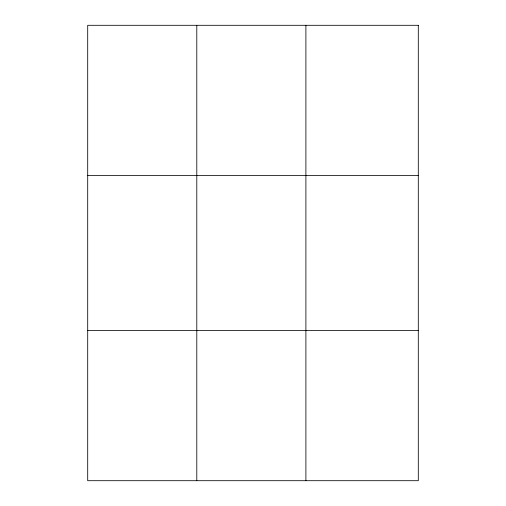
<?xml version="1.0" encoding="UTF-8"?>
<svg xmlns="http://www.w3.org/2000/svg" width="506" height="506" viewBox="0 0 506 506"><rect width="100%" height="100%" fill="white"/><g stroke="black" fill="none" stroke-linecap="round" stroke-linejoin="round"><path stroke-width="0.76" d="M196.796 480.7L196.796 25.3M305.896 480.7L305.896 25.3M87.702 175.582L418.298 175.582M87.702 330.418L418.298 330.418M418.298 25.3L87.702 25.3L87.702 480.7L418.298 480.7L418.298 25.3"/></g></svg>
